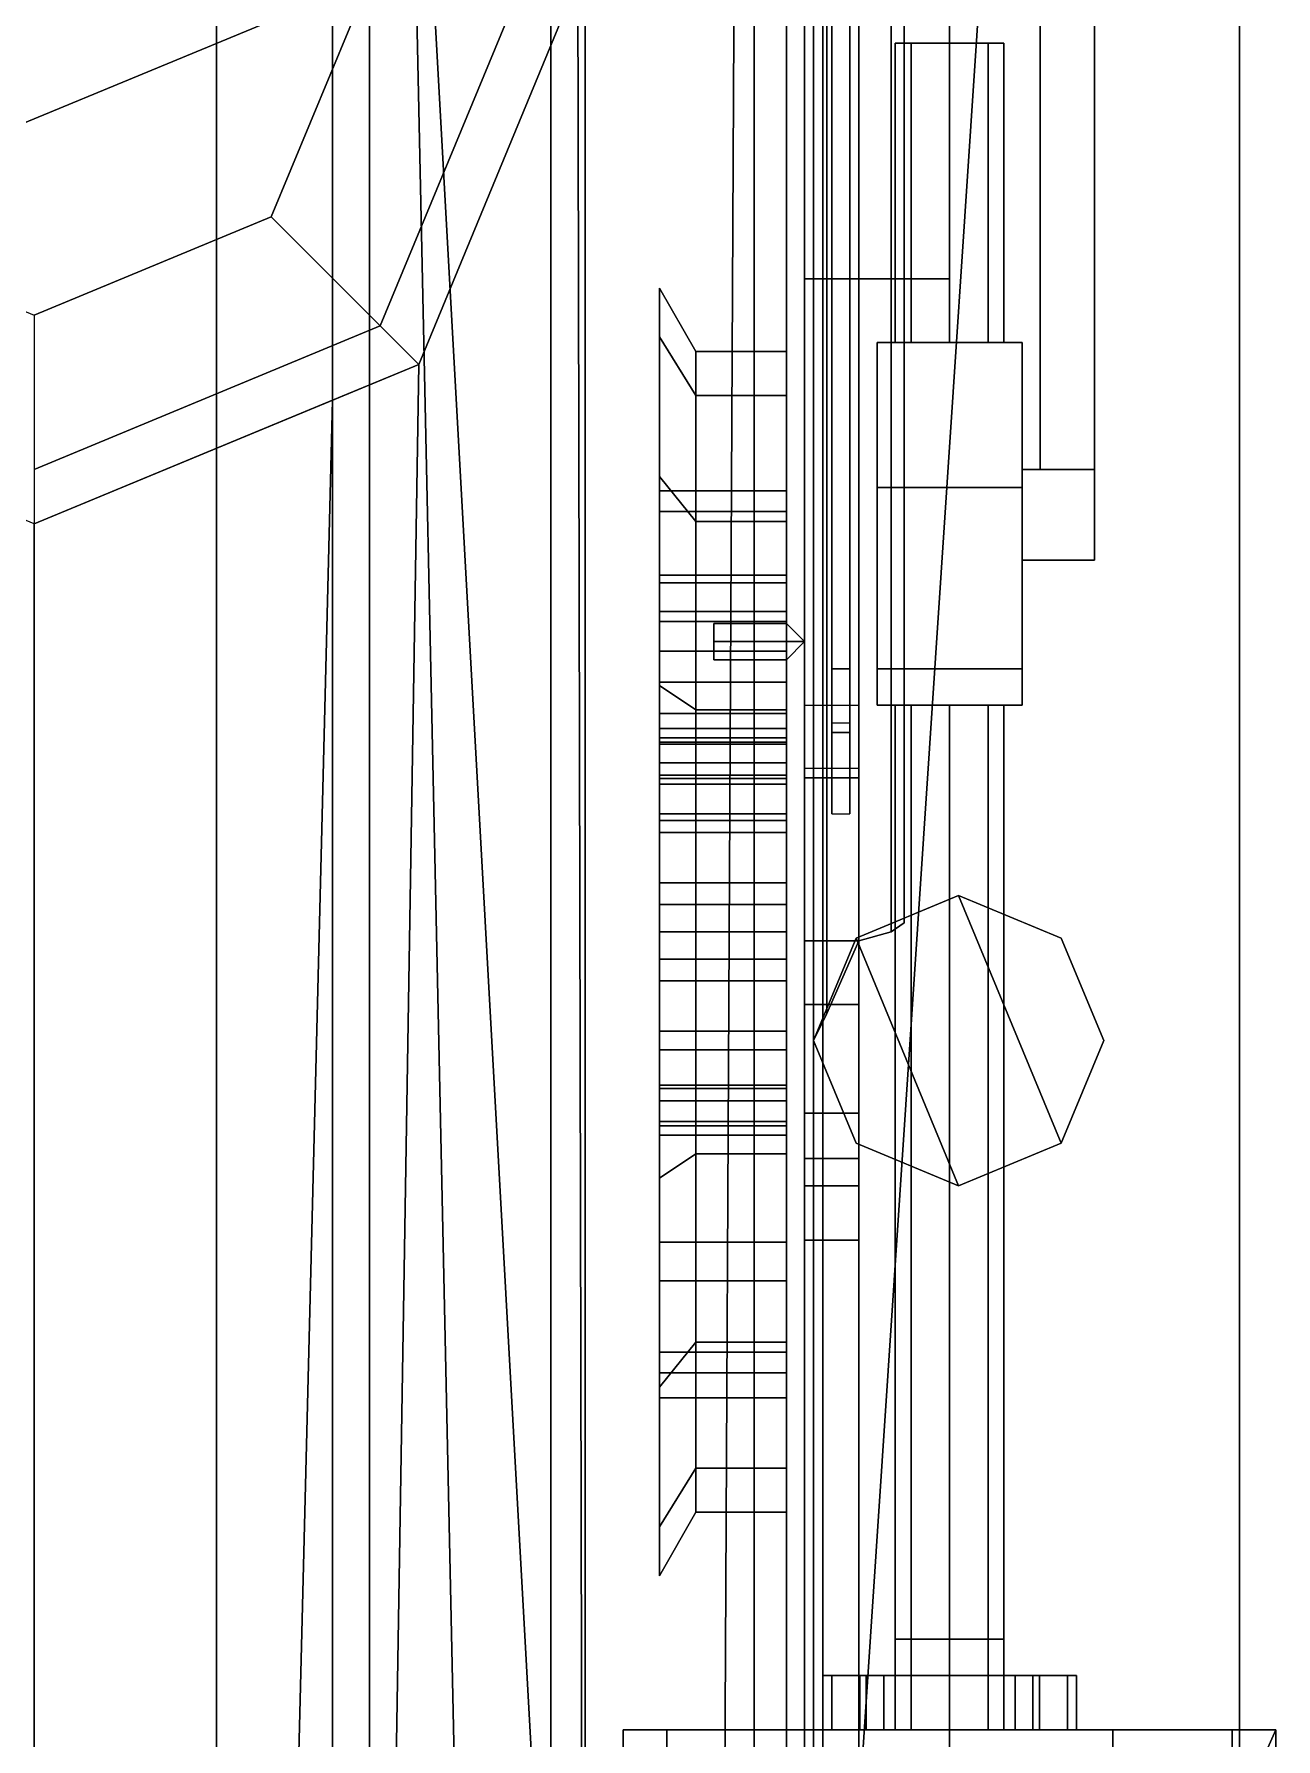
# Model space of a CAD drawing. Header units: millimetres. Extents: x -1.5 to 1.5, y -9 to 19.4.
# Drawn here: x 0 to 1.37, y -5.96 to -4.08 of the extents above; entities that cross this region are included whole.
import ezdxf

# ---------------------------------------------------------------- set-up
doc = ezdxf.new("R2010")
doc.units = ezdxf.units.MM
doc.header["$MEASUREMENT"] = 0
for name, color, linetype in [('boiler', 1, 'Continuous'), ('cyl2', 1, 'Continuous'), ('rods2', 3, 'Continuous'), ('wheels', 2, 'Continuous')]:
    doc.layers.add(name, color=color, linetype=linetype)

msp = doc.modelspace()

# ---------------------------------------------------------------- linework, layer by layer
for points in [[(1.33, 0.28, 1.88), (1.33, -7.75, 1.88), (-1.33, -7.75, 1.88), (-1.33, 0.28, 1.88)], [(0.5659, -6.29, 1.99), (0.8932, -6.29, 1.99), (1.33, 0.28, 1.99), (0.2011, 0.28, 1.99)], [(0.2011, -7.75, 1.99), (0.5659, -6.8515, 1.99), (0.5659, -6.29, 1.99), (0.2011, 0.28, 1.99)], [(0.83, 0.28, 3.18), (0.85, 0.28, 3.16), (0.85, -7.67, 3.16), (0.83, -7.67, 3.18)], [(0.85, 0.28, 3.2), (0.83, 0.28, 3.18), (0.83, -7.67, 3.18), (0.85, -7.67, 3.2)], [(0.85, 0.28, 3.16), (0.87, 0.28, 3.18), (0.87, -7.67, 3.18), (0.85, -7.67, 3.16)], [(0.87, 0.28, 3.18), (0.85, 0.28, 3.2), (0.85, -7.67, 3.2), (0.87, -7.67, 3.18)], [(0.88, 0.28, 2.45), (0.88, -4.78, 2.09), (0.88, -4.85, 2.15), (0.88, 0.28, 2.51)], [(0.9, 0.28, 2.45), (0.9, -4.78, 2.09), (0.88, -4.78, 2.09), (0.88, 0.28, 2.45)], [(0.88, 0.28, 2.51), (0.88, -4.85, 2.15), (0.9, -4.85, 2.15), (0.9, 0.28, 2.51)], [(0.8932, -6.8515, 1.99), (1.33, -7.75, 1.99), (1.33, 0.28, 1.99), (0.8932, -6.29, 1.99)], [(0.9, -4.85, 2.15), (0.9, -4.78, 2.09), (0.9, 0.28, 2.45), (0.9, 0.28, 2.51)], [(1.33, -7.75, 1.99), (1.33, -7.75, 1.88), (1.33, 0.28, 1.88), (1.33, 0.28, 1.99)], [(0.37, 0.16, 0.47), (0.37, -6.97, 0.47), (0.37, -1.46, 1.32), (0.37, -1.31, 1.32)], [(0.57, 0.16, 0.47), (0.57, -6.97, 0.47), (0.37, -6.97, 0.47), (0.37, 0.16, 0.47)], [(0.57, -1.46, 1.32), (0.57, -6.97, 0.47), (0.57, 0.16, 0.47), (0.57, -1.31, 1.32)], [(0.8746, -0.07, 2.6054), (0.86, -0.07, 2.57), (0.86, -5.19, 2.57), (0.8746, -5.16, 2.6054)], [(0.86, -0.07, 2.57), (0.8746, -0.07, 2.5346), (0.8746, -5.16, 2.5346), (0.86, -5.19, 2.57)], [(0.91, -0.07, 2.62), (0.8746, -0.07, 2.6054), (0.8746, -5.16, 2.6054), (0.91, -5.08, 2.62)], [(0.8746, -0.07, 2.5346), (0.91, -0.07, 2.52), (0.91, -5.08, 2.52), (0.8746, -5.16, 2.5346)], [(0.9454, -0.07, 2.6054), (0.91, -0.07, 2.62), (0.91, -5.08, 2.62), (0.9454, -5.07, 2.6054)], [(0.91, -0.07, 2.52), (0.9454, -0.07, 2.5346), (0.9454, -5.07, 2.5346), (0.91, -5.08, 2.52)], [(0.96, -0.07, 2.57), (0.9454, -0.07, 2.6054), (0.9454, -5.07, 2.6054), (0.96, -5.06, 2.57)], [(0.9454, -0.07, 2.5346), (0.96, -0.07, 2.57), (0.96, -5.06, 2.57), (0.9454, -5.07, 2.5346)], [(0.37, -1.46, 1.32), (0.37, -6.97, 0.47), (0.37, -6.97, 1.45), (0.37, -1.59, 1.45)], [(0.57, -6.97, 1.45), (0.57, -6.97, 0.47), (0.57, -1.46, 1.32), (0.57, -1.59, 1.45)], [(0.37, -1.59, 1.45), (0.37, -6.97, 1.45), (0.57, -6.97, 1.45), (0.57, -1.59, 1.45)], [(0.83, -4.73, 3.18), (0.85, -4.75, 3.16), (0.75, -4.75, 3.16), (0.75, -4.73, 3.18)], [(0.85, -4.75, 3.2), (0.83, -4.73, 3.18), (0.75, -4.73, 3.18), (0.75, -4.75, 3.2)], [(0.85, -4.75, 3.16), (0.83, -4.77, 3.18), (0.75, -4.77, 3.18), (0.75, -4.75, 3.16)], [(0.83, -4.77, 3.18), (0.85, -4.75, 3.2), (0.75, -4.75, 3.2), (0.75, -4.77, 3.18)], [(0.88, -4.78, 2.09), (0.88, -4.84, 1.99), (0.88, -4.94, 1.99), (0.88, -4.85, 2.15)], [(0.9, -4.78, 2.09), (0.9, -4.84, 1.99), (0.88, -4.84, 1.99), (0.88, -4.78, 2.09)], [(0.9, -4.94, 1.99), (0.9, -4.84, 1.99), (0.9, -4.78, 2.09), (0.9, -4.85, 2.15)], [(0.88, -4.85, 2.15), (0.88, -4.94, 1.99), (0.9, -4.94, 1.99), (0.9, -4.85, 2.15)], [(1.02, -5.03, 1.99), (0.9069, -5.0769, 1.99), (0.9069, -5.0769, 2.77), (1.02, -5.03, 2.77)], [(1.1331, -5.3031, 2.77), (1.02, -5.03, 2.77), (0.9069, -5.0769, 2.77), (1.02, -5.35, 2.77)], [(1.1331, -5.0769, 1.99), (1.02, -5.03, 1.99), (1.02, -5.03, 2.77), (1.1331, -5.0769, 2.77)], [(1.18, -5.19, 2.77), (1.1331, -5.0769, 2.77), (1.02, -5.03, 2.77), (1.1331, -5.3031, 2.77)], [(0.9069, -5.0769, 1.99), (0.86, -5.19, 1.99), (0.86, -5.19, 2.77), (0.9069, -5.0769, 2.77)], [(1.02, -5.35, 2.77), (0.9069, -5.0769, 2.77), (0.86, -5.19, 2.77), (0.9069, -5.3031, 2.77)], [(1.18, -5.19, 1.99), (1.1331, -5.0769, 1.99), (1.1331, -5.0769, 2.77), (1.18, -5.19, 2.77)], [(0.86, -5.19, 1.99), (0.9069, -5.3031, 1.99), (0.9069, -5.3031, 2.77), (0.86, -5.19, 2.77)], [(1.1331, -5.3031, 1.99), (1.18, -5.19, 1.99), (1.18, -5.19, 2.77), (1.1331, -5.3031, 2.77)], [(0.9069, -5.3031, 1.99), (1.02, -5.35, 1.99), (1.02, -5.35, 2.77), (0.9069, -5.3031, 2.77)], [(1.02, -5.35, 1.99), (1.1331, -5.3031, 1.99), (1.1331, -5.3031, 2.77), (1.02, -5.35, 2.77)]]:
    msp.add_3dface(points)
at = {"layer": 'boiler'}
for points in [[(0.2011, 0.28, 1.99), (0.3291, 0.28, 2.0155), (0.3291, -7.75, 2.0155), (0.2011, -7.75, 1.99)], [(0.3291, 0.28, 2.0155), (0.47, -6.29, 2.13), (0.47, -6.93, 2.13), (0.3291, -7.75, 2.0155)], [(0.3291, 0.28, 2.0155), (0.6081, 0.28, 2.2019), (0.6081, -6.29, 2.2019), (0.47, -6.29, 2.13)], [(0.6081, 0.28, 3.4181), (0.6081, 0.28, 3.4181), (0.6, -4.02, 3.4235), (0.6081, -7.75, 3.4181)], [(0.7945, 0.28, 3.1391), (0.6081, 0.28, 3.4181), (0.6081, -7.75, 3.4181), (0.7945, -7.75, 3.1391)], [(0.6081, 0.28, 2.2019), (0.7945, 0.28, 2.4809), (0.7605, -6.29, 2.43), (0.6081, -6.29, 2.2019)], [(0.7605, -6.29, 2.43), (0.7945, 0.28, 2.4809), (0.7945, -7.75, 2.4809), (0.7605, -6.93, 2.43)], [(0.86, 0.28, 2.81), (0.7945, 0.28, 3.1391), (0.7945, -7.75, 3.1391), (0.86, -7.75, 2.81)], [(0.7945, 0.28, 2.4809), (0.86, 0.28, 2.81), (0.86, -7.75, 2.81), (0.7945, -7.75, 2.4809)], [(0.2616, -3.7584, 4.26), (-0.37, -4.02, 4.26), (-0.2616, -4.2816, 4.26), (0.37, -4.02, 4.26)], [(0.37, -4.02, 4.26), (-0.2616, -4.2816, 4.26), (0, -4.39, 4.26), (0.2616, -4.2816, 4.26)], [(0.3818, -4.4018, 4.18), (0.54, -4.02, 4.18), (0.37, -4.02, 4.26), (0.2616, -4.2816, 4.26)], [(0.6, -4.02, 3.4235), (0.4243, -4.4443, 3.541), (0.38, -7.19, 3.5705), (0.6081, -7.75, 3.4181)], [(0.4243, -4.4443, 4.08), (0.6, -4.02, 4.08), (0.54, -4.02, 4.18), (0.3818, -4.4018, 4.18)], [(0.4243, -4.4443, 3.541), (0.6, -4.02, 3.4235), (0.6, -4.02, 4.08), (0.4243, -4.4443, 4.08)], [(0, -4.56, 4.18), (0.3818, -4.4018, 4.18), (0.2616, -4.2816, 4.26), (0, -4.39, 4.26)], [(0, -4.62, 4.08), (0.4243, -4.4443, 4.08), (0.3818, -4.4018, 4.18), (0, -4.56, 4.18)], [(0, -4.62, 3.67), (0.3291, -4.4837, 3.6045), (0.4243, -4.4443, 4.08), (0, -4.62, 4.08)], [(0.3291, -4.4837, 3.6045), (0.4243, -4.4443, 3.541), (0.4243, -4.4443, 4.08)], [(0.4243, -4.4443, 3.541), (0.3291, -4.4837, 3.6045), (0.3291, -7.0671, 3.6045), (0.38, -7.19, 3.5705)], [(0, -4.62, 3.67), (-0.3291, -4.4837, 3.6045), (-0.2687, -6.9213, 3.6166), (0, -6.81, 3.67)], [(0.3291, -4.4837, 3.6045), (0, -4.62, 3.67), (0, -6.81, 3.67), (0.2687, -6.9213, 3.6166)], [(0.3291, -4.4837, 3.6045), (0.3291, -4.4837, 3.6045), (0.2687, -6.9213, 3.6166), (0.3291, -7.0671, 3.6045)]]:
    msp.add_3dface(points, dxfattribs=at)
at = {"layer": 'cyl2'}
for points in [[(0.9676, -5.85, 0.4076), (1.01, -5.85, 0.39), (1.0524, -5.85, 0.4076), (0.95, -5.85, 0.45)], [(0.95, -5.85, 0.45), (1.0524, -5.85, 0.4076), (1.07, -5.85, 0.45), (0.9676, -5.85, 0.4924)], [(0.9676, -5.85, 0.4076), (0.95, -5.85, 0.45), (0.95, -5.95, 0.45), (0.9676, -5.95, 0.4076)], [(0.95, -5.85, 0.45), (0.9676, -5.85, 0.4924), (0.9676, -5.95, 0.4924), (0.95, -5.95, 0.45)], [(0.9676, -5.85, 0.4924), (1.07, -5.85, 0.45), (1.0524, -5.85, 0.4924), (1.01, -5.85, 0.51)], [(1.01, -5.85, 0.39), (0.9676, -5.85, 0.4076), (0.9676, -5.95, 0.4076), (1.01, -5.95, 0.39)], [(0.9676, -5.85, 0.4924), (1.01, -5.85, 0.51), (1.01, -5.95, 0.51), (0.9676, -5.95, 0.4924)], [(1.0524, -5.85, 0.4076), (1.01, -5.85, 0.39), (1.01, -5.95, 0.39), (1.0524, -5.95, 0.4076)], [(1.01, -5.85, 0.51), (1.0524, -5.85, 0.4924), (1.0524, -5.95, 0.4924), (1.01, -5.95, 0.51)], [(1.07, -5.85, 0.45), (1.0524, -5.85, 0.4076), (1.0524, -5.95, 0.4076), (1.07, -5.95, 0.45)], [(1.0524, -5.85, 0.4924), (1.07, -5.85, 0.45), (1.07, -5.95, 0.45), (1.0524, -5.95, 0.4924)], [(0.911, -5.89, 0.591), (0.87, -5.89, 0.69), (0.87, -5.95, 0.69), (0.911, -5.95, 0.591)], [(0.87, -5.89, 0.69), (0.911, -5.89, 0.789), (0.911, -5.95, 0.789), (0.87, -5.95, 0.69)], [(0.87, -5.89, 0.69), (0.911, -5.89, 0.591), (1.109, -5.89, 0.591), (1.15, -5.89, 0.69)], [(0.911, -5.89, 0.789), (0.87, -5.89, 0.69), (1.15, -5.89, 0.69), (1.109, -5.89, 0.789)], [(0.9181, -5.89, 0.8081), (0.88, -5.89, 0.9), (0.88, -5.95, 0.9), (0.9181, -5.95, 0.8081)], [(0.88, -5.89, 0.9), (0.9181, -5.89, 0.9919), (0.9181, -5.95, 0.9919), (0.88, -5.95, 0.9)], [(0.88, -5.89, 0.9), (0.9181, -5.89, 0.8081), (1.1019, -5.89, 0.8081), (1.14, -5.89, 0.9)], [(0.9181, -5.89, 0.9919), (0.88, -5.89, 0.9), (1.14, -5.89, 0.9), (1.1019, -5.89, 0.9919)], [(0.911, -5.89, 0.789), (0.9376, -5.89, 0.8), (0.9376, -5.95, 0.8), (0.911, -5.95, 0.789)], [(1.01, -5.89, 0.55), (0.911, -5.89, 0.591), (0.911, -5.95, 0.591), (1.01, -5.95, 0.55)], [(0.9376, -5.89, 0.8), (0.911, -5.89, 0.789), (1.109, -5.89, 0.789), (1.0824, -5.89, 0.8)], [(0.911, -5.89, 0.591), (1.01, -5.89, 0.55), (1.01, -5.89, 0.55), (1.109, -5.89, 0.591)], [(0.9181, -5.89, 0.9919), (1.01, -5.89, 1.03), (1.01, -5.95, 1.03), (0.9181, -5.95, 0.9919)], [(1.01, -5.89, 1.03), (0.9181, -5.89, 0.9919), (1.1019, -5.89, 0.9919), (1.01, -5.89, 1.03)], [(0.9376, -5.89, 0.8), (0.9181, -5.89, 0.8081), (0.9181, -5.95, 0.8081), (0.9376, -5.95, 0.8)], [(0.9181, -5.89, 0.8081), (0.9376, -5.89, 0.8), (1.0824, -5.89, 0.8), (1.1019, -5.89, 0.8081)], [(1.01, -5.89, 1.03), (1.1019, -5.89, 0.9919), (1.1019, -5.95, 0.9919), (1.01, -5.95, 1.03)], [(1.109, -5.89, 0.591), (1.01, -5.89, 0.55), (1.01, -5.95, 0.55), (1.109, -5.95, 0.591)], [(1.1019, -5.89, 0.8081), (1.0824, -5.89, 0.8), (1.0824, -5.95, 0.8), (1.1019, -5.95, 0.8081)], [(1.0824, -5.89, 0.8), (1.109, -5.89, 0.789), (1.109, -5.95, 0.789), (1.0824, -5.95, 0.8)], [(1.14, -5.89, 0.9), (1.1019, -5.89, 0.8081), (1.1019, -5.95, 0.8081), (1.14, -5.95, 0.9)], [(1.1019, -5.89, 0.9919), (1.14, -5.89, 0.9), (1.14, -5.95, 0.9), (1.1019, -5.95, 0.9919)], [(1.15, -5.89, 0.69), (1.109, -5.89, 0.591), (1.109, -5.95, 0.591), (1.15, -5.95, 0.69)], [(1.109, -5.89, 0.789), (1.15, -5.89, 0.69), (1.15, -5.95, 0.69), (1.109, -5.95, 0.789)], [(0.6982, -5.95, 0.52), (0.65, -5.95, 0.7), (0.65, -6.97, 0.7), (0.6982, -6.97, 0.52)], [(0.87, -5.95, 0.69), (0.87, -5.95, 0.69), (0.65, -5.95, 0.7), (0.6982, -5.95, 0.52)], [(0.87, -5.95, 0.69), (0.911, -5.95, 0.789), (0.6982, -5.95, 0.88), (0.65, -5.95, 0.7)], [(0.65, -5.95, 0.7), (0.6982, -5.95, 0.88), (0.6982, -6.04, 0.88), (0.65, -6.04, 0.7)], [(0.83, -5.95, 0.3882), (0.6982, -5.95, 0.52), (0.6982, -6.97, 0.52), (0.83, -6.97, 0.3882)], [(0.911, -5.95, 0.591), (0.87, -5.95, 0.69), (0.6982, -5.95, 0.52), (0.83, -5.95, 0.3882)], [(0.9181, -5.95, 0.8081), (0.88, -5.95, 0.9), (0.6982, -5.95, 0.88), (0.911, -5.95, 0.789)], [(0.88, -5.95, 0.9), (0.9181, -5.95, 0.9919), (0.83, -5.95, 1.0118), (0.6982, -5.95, 0.88)], [(0.6982, -5.95, 0.88), (0.83, -5.95, 1.0118), (0.83, -6.04, 1.0118), (0.6982, -6.04, 0.88)], [(1.01, -5.95, 0.34), (0.83, -5.95, 0.3882), (0.83, -6.97, 0.3882), (1.01, -6.97, 0.34)], [(0.9181, -5.95, 0.9919), (1.01, -5.95, 1.03), (1.01, -5.95, 1.06), (0.83, -5.95, 1.0118)], [(0.83, -5.95, 1.0118), (1.01, -5.95, 1.06), (1.01, -6.04, 1.06), (0.83, -6.04, 1.0118)], [(1.01, -5.95, 0.55), (0.911, -5.95, 0.591), (0.83, -5.95, 0.3882), (1.01, -5.95, 0.34)], [(0.911, -5.95, 0.789), (0.9376, -5.95, 0.8), (0.9376, -5.95, 0.8), (0.9181, -5.95, 0.8081)], [(1.19, -5.95, 0.3882), (1.01, -5.95, 0.34), (1.01, -6.97, 0.34), (1.19, -6.97, 0.3882)], [(1.01, -5.95, 1.03), (1.1019, -5.95, 0.9919), (1.19, -5.95, 1.0118), (1.01, -5.95, 1.06)], [(1.01, -5.95, 1.06), (1.19, -5.95, 1.0118), (1.19, -6.04, 1.0118), (1.01, -6.04, 1.06)], [(1.109, -5.95, 0.591), (1.01, -5.95, 0.55), (1.01, -5.95, 0.34), (1.19, -5.95, 0.3882)], [(1.0824, -5.95, 0.8), (1.109, -5.95, 0.789), (1.1019, -5.95, 0.8081), (1.0824, -5.95, 0.8)], [(1.14, -5.95, 0.9), (1.1019, -5.95, 0.8081), (1.109, -5.95, 0.789), (1.3218, -5.95, 0.88)], [(1.1019, -5.95, 0.9919), (1.14, -5.95, 0.9), (1.3218, -5.95, 0.88), (1.19, -5.95, 1.0118)], [(1.15, -5.95, 0.69), (1.109, -5.95, 0.591), (1.19, -5.95, 0.3882), (1.3218, -5.95, 0.52)], [(1.109, -5.95, 0.789), (1.15, -5.95, 0.69), (1.37, -5.95, 0.7), (1.3218, -5.95, 0.88)], [(1.15, -5.95, 0.69), (1.15, -5.95, 0.69), (1.3218, -5.95, 0.52), (1.37, -5.95, 0.7)], [(1.3218, -5.95, 0.52), (1.19, -5.95, 0.3882), (1.19, -6.97, 0.3882), (1.3218, -6.97, 0.52)], [(1.19, -5.95, 1.0118), (1.3218, -5.95, 0.88), (1.3218, -6.04, 0.88), (1.19, -6.04, 1.0118)], [(1.37, -5.95, 0.7), (1.3218, -5.95, 0.52), (1.3218, -6.97, 0.52), (1.37, -6.97, 0.7)], [(1.3218, -5.95, 0.88), (1.37, -5.95, 0.7), (1.33, -6.04, 0.8493), (1.3218, -6.04, 0.88)], [(1.33, -6.04, 0.8493), (1.37, -5.95, 0.7), (1.37, -6.97, 0.7), (1.33, -6.79, 0.8493)]]:
    msp.add_3dface(points, dxfattribs=at)
at = {"layer": 'rods2'}
for points in [[(1.11, -1.88, 0.3), (1.11, -4.56, 0.62), (1.17, -4.56, 0.62), (1.17, -1.88, 0.3)], [(1.11, -4.56, 0.71), (1.11, -4.56, 0.62), (1.11, -1.88, 0.3), (1.11, -1.88, 0.39)], [(1.17, -1.88, 0.39), (1.17, -4.56, 0.71), (1.11, -4.56, 0.71), (1.11, -1.88, 0.39)], [(1.17, -1.88, 0.3), (1.17, -4.56, 0.62), (1.17, -4.56, 0.71), (1.17, -1.88, 0.39)], [(0.91, -3.54, 0.39), (0.91, -4.9, 0.39), (0.85, -4.9, 0.39), (0.85, -3.54, 0.39)], [(0.85, -3.54, 0.3), (0.85, -4.9, 0.3), (0.91, -4.9, 0.3), (0.91, -3.54, 0.3)], [(0.85, -4.9, 0.39), (0.85, -4.9, 0.3), (0.85, -3.54, 0.3), (0.85, -3.54, 0.39)], [(0.91, -3.54, 0.3), (0.91, -4.9, 0.3), (0.91, -4.9, 0.39), (0.91, -3.54, 0.39)], [(0.85, -4.35, 1.44), (0.85, -4.35, 1.04), (0.85, -3.77, 1.04), (0.85, -3.77, 1.44)], [(0.85, -3.77, 1.04), (0.85, -4.35, 1.04), (1.01, -4.35, 1.04), (1.01, -3.77, 1.04)], [(1.01, -3.77, 1.44), (1.01, -4.35, 1.44), (0.85, -4.35, 1.44), (0.85, -3.77, 1.44)], [(1.01, -3.77, 1.04), (1.01, -4.35, 1.04), (1.01, -4.35, 1.44), (1.01, -3.77, 1.44)], [(0.9676, -4.09, 0.8576), (1.01, -4.09, 0.84), (1.0524, -4.09, 0.8576), (0.95, -4.09, 0.9)], [(0.95, -4.09, 0.9), (1.0524, -4.09, 0.8576), (1.07, -4.09, 0.9), (0.9676, -4.09, 0.9424)], [(0.9676, -4.09, 0.8576), (0.95, -4.09, 0.9), (0.95, -4.42, 0.9), (0.9676, -4.42, 0.8576)], [(0.95, -4.09, 0.9), (0.9676, -4.09, 0.9424), (0.9676, -4.42, 0.9424), (0.95, -4.42, 0.9)], [(0.9676, -4.09, 0.9424), (1.07, -4.09, 0.9), (1.0524, -4.09, 0.9424), (1.01, -4.09, 0.96)], [(1.01, -4.09, 0.84), (0.9676, -4.09, 0.8576), (0.9676, -4.42, 0.8576), (1.01, -4.42, 0.84)], [(0.9676, -4.09, 0.9424), (1.01, -4.09, 0.96), (1.01, -4.42, 0.96), (0.9676, -4.42, 0.9424)], [(1.0524, -4.09, 0.8576), (1.01, -4.09, 0.84), (1.01, -4.42, 0.84), (1.0524, -4.42, 0.8576)], [(1.01, -4.09, 0.96), (1.0524, -4.09, 0.9424), (1.0524, -4.42, 0.9424), (1.01, -4.42, 0.96)], [(1.07, -4.09, 0.9), (1.0524, -4.09, 0.8576), (1.0524, -4.42, 0.8576), (1.07, -4.42, 0.9)], [(1.0524, -4.09, 0.9424), (1.07, -4.09, 0.9), (1.07, -4.42, 0.9), (1.0524, -4.42, 0.9424)], [(0.85, -5.32, 1.49), (0.85, -4.35, 1.25), (0.91, -4.35, 1.25), (0.91, -5.32, 1.49)], [(0.85, -4.35, 1.17), (0.85, -4.35, 1.25), (0.85, -5.32, 1.49), (0.85, -5.27, 1.38)], [(0.91, -5.27, 1.38), (0.91, -4.35, 1.17), (0.85, -4.35, 1.17), (0.85, -5.27, 1.38)], [(1.01, -4.35, 1.44), (1.01, -4.35, 1.04), (0.85, -4.35, 1.04), (0.85, -4.35, 1.44)], [(0.91, -5.32, 1.49), (0.91, -4.35, 1.25), (0.91, -4.35, 1.17), (0.91, -5.27, 1.38)], [(0.93, -4.82, 0.62), (0.93, -4.78, 0.58), (0.93, -4.58, 0.58), (0.93, -4.42, 0.76)], [(0.93, -4.82, 1), (0.93, -4.82, 0.62), (0.93, -4.42, 0.76), (0.93, -4.42, 1)], [(0.93, -4.42, 0.76), (0.93, -4.58, 0.58), (1.09, -4.58, 0.58), (1.09, -4.42, 0.76)], [(0.93, -4.42, 1), (0.93, -4.42, 0.76), (1.09, -4.42, 0.76), (1.09, -4.42, 1)], [(1.09, -4.42, 1), (1.09, -4.82, 1), (0.93, -4.82, 1), (0.93, -4.42, 1)], [(1.09, -4.58, 0.58), (1.09, -4.78, 0.58), (1.09, -4.82, 0.62), (1.09, -4.42, 0.76)], [(1.09, -4.42, 0.76), (1.09, -4.82, 0.62), (1.09, -4.82, 1), (1.09, -4.42, 1)], [(1.17, -4.56, 0.71), (1.17, -4.66, 0.71), (1.09, -4.66, 0.71), (1.09, -4.56, 0.71)], [(1.09, -4.56, 0.62), (1.09, -4.66, 0.62), (1.17, -4.66, 0.62), (1.17, -4.56, 0.62)], [(1.09, -4.56, 0.71), (1.09, -4.56, 0.62), (1.17, -4.56, 0.62), (1.17, -4.56, 0.71)], [(1.09, -4.66, 0.71), (1.09, -4.66, 0.62), (1.09, -4.56, 0.62), (1.09, -4.56, 0.71)], [(1.17, -4.56, 0.71), (1.17, -4.56, 0.62), (1.11, -4.56, 0.62), (1.11, -4.56, 0.71)], [(1.17, -4.56, 0.62), (1.17, -4.66, 0.62), (1.17, -4.66, 0.71), (1.17, -4.56, 0.71)], [(0.93, -4.58, 0.58), (0.93, -4.78, 0.58), (1.09, -4.78, 0.58), (1.09, -4.58, 0.58)], [(1.17, -4.66, 0.71), (1.17, -4.66, 0.62), (1.09, -4.66, 0.62), (1.09, -4.66, 0.71)], [(1.09, -4.82, 0.62), (1.09, -4.78, 0.58), (0.93, -4.78, 0.58), (0.93, -4.82, 0.62)], [(0.85, -5.27, 1.38), (0.85, -4.82, 0.39), (0.91, -4.82, 0.39), (0.91, -5.27, 1.38)], [(0.85, -4.89, 0.39), (0.85, -4.82, 0.39), (0.85, -5.27, 1.38), (0.85, -5.35, 1.31)], [(0.91, -5.27, 1.38), (0.91, -4.82, 0.39), (0.91, -4.89, 0.39), (0.91, -5.35, 1.31)], [(1.09, -4.82, 1), (1.09, -4.82, 0.62), (0.93, -4.82, 0.62), (0.93, -4.82, 1)], [(0.9676, -4.82, 0.6476), (0.95, -4.82, 0.69), (0.95, -5.89, 0.69), (0.9676, -5.89, 0.6476)], [(0.95, -4.82, 0.69), (0.9676, -4.82, 0.7324), (0.9676, -5.89, 0.7324), (0.95, -5.89, 0.69)], [(0.9676, -4.82, 0.8576), (0.95, -4.82, 0.9), (0.95, -5.89, 0.9), (0.9676, -5.89, 0.8576)], [(0.95, -4.82, 0.9), (0.9676, -4.82, 0.9424), (0.9676, -5.89, 0.9424), (0.95, -5.89, 0.9)], [(1.01, -4.82, 0.63), (0.9676, -4.82, 0.6476), (0.9676, -5.89, 0.6476), (1.01, -5.89, 0.63)], [(0.9676, -4.82, 0.7324), (1.01, -4.82, 0.75), (1.01, -5.89, 0.75), (0.9676, -5.89, 0.7324)], [(1.01, -4.82, 0.84), (0.9676, -4.82, 0.8576), (0.9676, -5.89, 0.8576), (1.01, -5.89, 0.84)], [(0.9676, -4.82, 0.9424), (1.01, -4.82, 0.96), (1.01, -5.89, 0.96), (0.9676, -5.89, 0.9424)], [(1.0524, -4.82, 0.6476), (1.01, -4.82, 0.63), (1.01, -5.89, 0.63), (1.0524, -5.89, 0.6476)], [(1.01, -4.82, 0.75), (1.0524, -4.82, 0.7324), (1.0524, -5.89, 0.7324), (1.01, -5.89, 0.75)], [(1.0524, -4.82, 0.8576), (1.01, -4.82, 0.84), (1.01, -5.89, 0.84), (1.0524, -5.89, 0.8576)], [(1.01, -4.82, 0.96), (1.0524, -4.82, 0.9424), (1.0524, -5.89, 0.9424), (1.01, -5.89, 0.96)], [(1.07, -4.82, 0.69), (1.0524, -4.82, 0.6476), (1.0524, -5.89, 0.6476), (1.07, -5.89, 0.69)], [(1.0524, -4.82, 0.7324), (1.07, -4.82, 0.69), (1.07, -5.89, 0.69), (1.0524, -5.89, 0.7324)], [(1.07, -4.82, 0.9), (1.0524, -4.82, 0.8576), (1.0524, -5.89, 0.8576), (1.07, -5.89, 0.9)], [(1.0524, -4.82, 0.9424), (1.07, -4.82, 0.9), (1.07, -5.89, 0.9), (1.0524, -5.89, 0.9424)], [(0.91, -5.35, 1.31), (0.91, -4.89, 0.39), (0.85, -4.89, 0.39), (0.85, -5.35, 1.31)], [(0.85, -4.9, 0.3), (0.85, -5.08, 0.24), (0.91, -5.08, 0.24), (0.91, -4.9, 0.3)], [(0.91, -4.9, 0.39), (0.91, -5.08, 0.44), (0.85, -5.08, 0.44), (0.85, -4.9, 0.39)], [(0.85, -5.08, 0.44), (0.85, -5.08, 0.24), (0.85, -4.9, 0.3), (0.85, -4.9, 0.39)], [(0.91, -4.9, 0.3), (0.91, -5.08, 0.24), (0.91, -5.08, 0.44), (0.91, -4.9, 0.39)], [(0.91, -5.15, 0.27), (0.91, -5.08, 0.24), (0.85, -5.08, 0.24), (0.85, -5.15, 0.27)], [(0.85, -5.15, 0.4), (0.85, -5.08, 0.44), (0.91, -5.08, 0.44), (0.91, -5.15, 0.4)], [(0.85, -5.08, 0.24), (0.85, -5.08, 0.44), (0.85, -5.15, 0.4), (0.85, -5.15, 0.27)], [(0.91, -5.15, 0.4), (0.91, -5.08, 0.44), (0.91, -5.08, 0.24), (0.91, -5.15, 0.27)], [(0.85, -5.15, 0.27), (0.85, -5.15, 0.4), (0.91, -5.15, 0.4), (0.91, -5.15, 0.27)], [(0.85, -5.27, 1.38), (0.85, -5.32, 1.49), (0.85, -5.41, 1.41), (0.85, -5.35, 1.31)], [(0.91, -5.41, 1.41), (0.91, -5.32, 1.49), (0.91, -5.27, 1.38), (0.91, -5.35, 1.31)], [(0.85, -5.41, 1.41), (0.85, -5.32, 1.49), (0.91, -5.32, 1.49), (0.91, -5.41, 1.41)], [(0.85, -5.35, 1.31), (0.85, -5.41, 1.41), (0.85, -5.97, 1.41), (0.85, -5.97, 1.31)], [(0.91, -5.97, 1.31), (0.91, -5.35, 1.31), (0.85, -5.35, 1.31), (0.85, -5.97, 1.31)], [(0.91, -5.97, 1.41), (0.91, -5.41, 1.41), (0.91, -5.35, 1.31), (0.91, -5.97, 1.31)], [(0.85, -5.97, 1.41), (0.85, -5.41, 1.41), (0.91, -5.41, 1.41), (0.91, -5.97, 1.41)]]:
    msp.add_3dface(points, dxfattribs=at)
at = {"layer": 'wheels'}
for points in [[(0.73, -4.4787, 0.9349), (0.73, -4.43, 0.69), (0.69, -4.36, 0.69), (0.69, -4.414, 0.9617)], [(0.69, -4.36, 0.69), (0.69, -4.414, 0.4183), (0.69, -4.5836, 0.521), (0.69, -4.414, 0.9617)], [(0.73, -4.43, 0.69), (0.73, -4.4787, 0.4451), (0.69, -4.414, 0.4183), (0.69, -4.36, 0.69)], [(0.73, -4.4787, 0.4451), (0.73, -4.6175, 0.2375), (0.69, -4.568, 0.188), (0.69, -4.414, 0.4183)], [(0.69, -4.414, 0.4183), (0.69, -4.568, 0.188), (0.69, -4.6853, 0.3477), (0.69, -4.6066, 0.4656)], [(0.69, -5.07, 1.4), (0.69, -4.414, 0.9617), (0.69, -4.5836, 0.521), (0.69, -5.04, 1.204)], [(0.69, -4.414, 0.4183), (0.69, -4.414, 0.4183), (0.69, -4.6066, 0.4656), (0.69, -4.5836, 0.521)], [(0.73, -4.6175, 1.1425), (0.73, -4.4787, 0.9349), (0.69, -4.414, 0.9617), (0.69, -4.568, 1.192)], [(0.69, -4.7983, 1.346), (0.69, -4.568, 1.192), (0.69, -4.414, 0.9617), (0.69, -5.07, 1.4)], [(0.83, -4.4787, 0.9349), (0.83, -4.43, 0.69), (0.73, -4.43, 0.69), (0.73, -4.4787, 0.9349)], [(0.83, -4.43, 0.69), (0.83, -4.4787, 0.4451), (0.73, -4.4787, 0.4451), (0.73, -4.43, 0.69)], [(0.83, -4.4787, 0.9349), (0.83, -4.5836, 0.521), (0.83, -4.4787, 0.4451), (0.83, -4.43, 0.69)], [(0.83, -4.4787, 0.4451), (0.83, -4.6175, 0.2375), (0.73, -4.6175, 0.2375), (0.73, -4.4787, 0.4451)], [(0.83, -4.6175, 1.1425), (0.83, -4.4787, 0.9349), (0.73, -4.4787, 0.9349), (0.73, -4.6175, 1.1425)], [(0.83, -4.6066, 0.4656), (0.83, -4.6853, 0.3477), (0.83, -4.6175, 0.2375), (0.83, -4.4787, 0.4451)], [(0.83, -4.6175, 1.1425), (0.83, -5.04, 1.204), (0.83, -4.5836, 0.521), (0.83, -4.4787, 0.9349)], [(0.69, -4.568, 0.188), (0.69, -4.568, 0.188), (0.69, -4.7277, 0.3053), (0.69, -4.6853, 0.3477)], [(0.69, -4.568, 0.188), (0.69, -4.7983, 0.034), (0.69, -4.8456, 0.2266), (0.69, -4.7277, 0.3053)], [(0.73, -4.6175, 0.2375), (0.73, -4.8251, 0.0987), (0.69, -4.7983, 0.034), (0.69, -4.568, 0.188)], [(0.73, -4.8251, 1.2813), (0.73, -4.6175, 1.1425), (0.69, -4.568, 1.192), (0.69, -4.7983, 1.346)], [(0.69, -4.8608, 0.6358), (0.69, -4.5836, 0.521), (0.69, -4.6066, 0.4656), (0.69, -4.8837, 0.5804)], [(0.83, -4.8608, 0.6358), (0.83, -4.5836, 0.521), (0.69, -4.5836, 0.521), (0.69, -4.8608, 0.6358)], [(0.83, -4.5836, 0.521), (0.83, -4.6765, 0.66), (0.69, -4.6765, 0.66), (0.69, -4.5836, 0.521)], [(0.83, -4.5836, 0.521), (0.83, -4.8608, 0.6358), (0.83, -4.8837, 0.5804), (0.83, -4.6066, 0.4656)], [(0.83, -4.6066, 0.4656), (0.83, -4.8837, 0.5804), (0.69, -4.8837, 0.5804), (0.69, -4.6066, 0.4656)], [(0.83, -4.6853, 0.3477), (0.83, -4.6066, 0.4656), (0.69, -4.6066, 0.4656), (0.69, -4.6853, 0.3477)], [(0.83, -4.6175, 0.2375), (0.83, -4.8251, 0.0987), (0.73, -4.8251, 0.0987), (0.73, -4.6175, 0.2375)], [(0.83, -4.8251, 1.2813), (0.83, -4.6175, 1.1425), (0.73, -4.6175, 1.1425), (0.73, -4.8251, 1.2813)], [(0.83, -4.7277, 0.3053), (0.83, -4.8456, 0.2266), (0.83, -4.8251, 0.0987), (0.83, -4.6175, 0.2375)], [(0.83, -5.04, 1.204), (0.83, -4.6175, 1.1425), (0.83, -4.8251, 1.2813), (0.83, -5.07, 1.33)], [(0.69, -4.856, 0.72), (0.69, -4.7166, 0.72), (0.69, -4.6765, 0.66), (0.69, -4.856, 0.66)], [(0.83, -4.6765, 0.66), (0.83, -4.856, 0.66), (0.69, -4.856, 0.66), (0.69, -4.6765, 0.66)], [(0.83, -4.7166, 0.72), (0.83, -4.856, 0.72), (0.83, -4.856, 0.66), (0.83, -4.6765, 0.66)], [(0.69, -4.8974, 0.5599), (0.69, -4.6853, 0.3477), (0.69, -4.7277, 0.3053), (0.69, -4.9399, 0.5174)], [(0.83, -4.8974, 0.5599), (0.83, -4.6853, 0.3477), (0.69, -4.6853, 0.3477), (0.69, -4.8974, 0.5599)], [(0.83, -4.6853, 0.3477), (0.83, -4.8974, 0.5599), (0.83, -4.9399, 0.5174), (0.83, -4.7277, 0.3053)], [(0.83, -4.856, 0.72), (0.83, -4.7166, 0.72), (0.69, -4.7166, 0.72), (0.69, -4.856, 0.72)], [(0.83, -4.7166, 0.72), (0.83, -4.7605, 0.7857), (0.69, -4.7605, 0.7857), (0.69, -4.7166, 0.72)], [(0.83, -4.8456, 0.2266), (0.83, -4.7277, 0.3053), (0.69, -4.7277, 0.3053), (0.69, -4.8456, 0.2266)], [(0.83, -4.7277, 0.3053), (0.83, -4.9399, 0.5174), (0.69, -4.9399, 0.5174), (0.69, -4.7277, 0.3053)], [(0.69, -4.8837, 0.7996), (0.69, -4.7945, 0.8366), (0.69, -4.7605, 0.7857), (0.69, -4.8608, 0.7442)], [(0.83, -4.7605, 0.7857), (0.83, -4.8608, 0.7442), (0.69, -4.8608, 0.7442), (0.69, -4.7605, 0.7857)], [(0.83, -4.7945, 0.8366), (0.83, -4.8837, 0.7996), (0.83, -4.8608, 0.7442), (0.83, -4.7605, 0.7857)], [(0.83, -4.8837, 0.7996), (0.83, -4.7945, 0.8366), (0.69, -4.7945, 0.8366), (0.69, -4.8837, 0.7996)], [(0.83, -4.7945, 0.8366), (0.83, -4.8291, 0.8884), (0.69, -4.8291, 0.8884), (0.69, -4.7945, 0.8366)], [(0.73, -4.8251, 0.0987), (0.73, -5.07, 0.05), (0.69, -5.07, -0.02), (0.69, -4.7983, 0.034)], [(0.69, -4.7983, 0.034), (0.69, -4.7983, 0.034), (0.69, -4.901, 0.2036), (0.69, -4.8456, 0.2266)], [(0.69, -4.7983, 0.034), (0.69, -5.07, -0.02), (0.69, -5.04, 0.176), (0.69, -4.901, 0.2036)], [(0.73, -5.07, 1.33), (0.73, -4.8251, 1.2813), (0.69, -4.7983, 1.346), (0.69, -5.07, 1.4)], [(0.69, -4.9399, 0.8626), (0.69, -4.8631, 0.9393), (0.69, -4.8291, 0.8884), (0.69, -4.8974, 0.8201)], [(0.83, -4.8291, 0.8884), (0.83, -4.8974, 0.8201), (0.69, -4.8974, 0.8201), (0.69, -4.8291, 0.8884)], [(0.83, -4.8251, 0.0987), (0.83, -5.07, 0.05), (0.73, -5.07, 0.05), (0.73, -4.8251, 0.0987)], [(0.83, -5.07, 1.33), (0.83, -4.8251, 1.2813), (0.73, -4.8251, 1.2813), (0.73, -5.07, 1.33)], [(0.83, -4.901, 0.2036), (0.83, -5.04, 0.176), (0.83, -5.07, 0.05), (0.83, -4.8251, 0.0987)], [(0.83, -4.8631, 0.9393), (0.83, -4.9399, 0.8626), (0.83, -4.8974, 0.8201), (0.83, -4.8291, 0.8884)], [(0.69, -4.9604, 0.5037), (0.69, -4.8456, 0.2266), (0.69, -4.901, 0.2036), (0.69, -5.0158, 0.4808)], [(0.83, -4.9604, 0.5037), (0.83, -4.8456, 0.2266), (0.69, -4.8456, 0.2266), (0.69, -4.9604, 0.5037)], [(0.83, -4.8456, 0.2266), (0.83, -4.9604, 0.5037), (0.83, -5.0158, 0.4808), (0.83, -4.901, 0.2036)], [(0.83, -4.8608, 0.7442), (0.83, -4.856, 0.72), (0.69, -4.856, 0.72), (0.69, -4.8608, 0.7442)], [(0.83, -4.856, 0.66), (0.83, -4.8608, 0.6358), (0.69, -4.8608, 0.6358), (0.69, -4.856, 0.66)], [(0.69, -5.2001, 0.5174), (0.69, -4.8608, 0.7442), (0.69, -4.856, 0.72), (0.69, -5.1796, 0.5037)], [(0.69, -5.1796, 0.5037), (0.69, -4.856, 0.72), (0.69, -4.856, 0.66), (0.69, -5.1242, 0.4808)], [(0.69, -5.1242, 0.4808), (0.69, -4.856, 0.66), (0.69, -4.8608, 0.6358), (0.69, -5.1, 0.476)], [(0.69, -5.2426, 0.5599), (0.69, -4.8837, 0.7996), (0.69, -4.8608, 0.7442), (0.69, -5.2001, 0.5174)], [(0.69, -5.1, 0.476), (0.69, -4.8608, 0.6358), (0.69, -4.8837, 0.5804), (0.69, -5.04, 0.476)], [(0.83, -4.9399, 0.8626), (0.83, -4.8631, 0.9393), (0.69, -4.8631, 0.9393), (0.69, -4.9399, 0.8626)], [(0.83, -4.8631, 0.9393), (0.83, -4.907, 1.005), (0.69, -4.907, 1.005), (0.69, -4.8631, 0.9393)], [(0.83, -4.8608, 0.7442), (0.83, -5.1, 0.904), (0.83, -5.1242, 0.8992), (0.83, -4.856, 0.72)], [(0.83, -4.856, 0.72), (0.83, -5.1242, 0.8992), (0.83, -5.1796, 0.8763), (0.83, -4.856, 0.66)], [(0.83, -4.856, 0.66), (0.83, -5.1796, 0.8763), (0.83, -5.2001, 0.8626), (0.83, -4.8608, 0.6358)], [(0.83, -4.8608, 0.6358), (0.83, -5.2001, 0.8626), (0.83, -5.2426, 0.8201), (0.83, -4.8837, 0.5804)], [(0.83, -4.8837, 0.7996), (0.83, -5.04, 0.904), (0.83, -5.1, 0.904), (0.83, -4.8608, 0.7442)], [(0.83, -4.8974, 0.8201), (0.83, -4.8837, 0.7996), (0.69, -4.8837, 0.7996), (0.69, -4.8974, 0.8201)], [(0.83, -4.8837, 0.5804), (0.83, -4.8974, 0.5599), (0.69, -4.8974, 0.5599), (0.69, -4.8837, 0.5804)], [(0.69, -5.2563, 0.5804), (0.69, -4.8974, 0.8201), (0.69, -4.8837, 0.7996), (0.69, -5.2426, 0.5599)], [(0.69, -5.04, 0.476), (0.69, -4.8837, 0.5804), (0.69, -4.8974, 0.5599), (0.69, -5.0158, 0.4808)], [(0.83, -4.8837, 0.5804), (0.83, -5.2426, 0.8201), (0.83, -5.2563, 0.7996), (0.83, -4.8974, 0.5599)], [(0.83, -4.8974, 0.8201), (0.83, -5.0158, 0.8992), (0.83, -5.04, 0.904), (0.83, -4.8837, 0.7996)], [(0.69, -5.2792, 0.6358), (0.69, -4.9399, 0.8626), (0.69, -4.8974, 0.8201), (0.69, -5.2563, 0.5804)], [(0.69, -5.0158, 0.4808), (0.69, -4.8974, 0.5599), (0.69, -4.9399, 0.5174), (0.69, -4.9604, 0.5037)], [(0.83, -4.901, 0.2036), (0.83, -5.0158, 0.4808), (0.69, -5.0158, 0.4808), (0.69, -4.901, 0.2036)], [(0.83, -5.04, 0.176), (0.83, -4.901, 0.2036), (0.69, -4.901, 0.2036), (0.69, -5.04, 0.176)], [(0.83, -4.8974, 0.5599), (0.83, -5.2563, 0.7996), (0.83, -5.2792, 0.7442), (0.83, -4.9399, 0.5174)], [(0.83, -4.9399, 0.8626), (0.83, -4.9604, 0.8763), (0.83, -5.0158, 0.8992), (0.83, -4.8974, 0.8201)], [(0.69, -5.0158, 0.8992), (0.69, -4.9471, 1.065), (0.69, -4.907, 1.005), (0.69, -4.9604, 0.8763)], [(0.83, -4.907, 1.005), (0.83, -4.9604, 0.8763), (0.69, -4.9604, 0.8763), (0.69, -4.907, 1.005)], [(0.83, -4.9471, 1.065), (0.83, -5.0158, 0.8992), (0.83, -4.9604, 0.8763), (0.83, -4.907, 1.005)], [(0.83, -4.9399, 0.5174), (0.83, -4.9604, 0.5037), (0.69, -4.9604, 0.5037), (0.69, -4.9399, 0.5174)], [(0.83, -4.9604, 0.8763), (0.83, -4.9399, 0.8626), (0.69, -4.9399, 0.8626), (0.69, -4.9604, 0.8763)], [(0.69, -5.284, 0.66), (0.69, -4.9604, 0.8763), (0.69, -4.9399, 0.8626), (0.69, -5.2792, 0.6358)], [(0.83, -4.9399, 0.5174), (0.83, -5.2792, 0.7442), (0.83, -5.284, 0.72), (0.83, -4.9604, 0.5037)], [(0.83, -5.0158, 0.8992), (0.83, -4.9471, 1.065), (0.69, -4.9471, 1.065), (0.69, -5.0158, 0.8992)], [(0.83, -4.9471, 1.065), (0.83, -5.04, 1.204), (0.69, -5.04, 1.204), (0.69, -4.9471, 1.065)], [(0.69, -5.284, 0.72), (0.69, -5.0158, 0.8992), (0.69, -4.9604, 0.8763), (0.69, -5.284, 0.66)], [(0.83, -4.9604, 0.5037), (0.83, -5.284, 0.72), (0.83, -5.284, 0.66), (0.83, -5.0158, 0.4808)], [(0.83, -5.04, 0.904), (0.83, -5.0158, 0.8992), (0.69, -5.0158, 0.8992), (0.69, -5.04, 0.904)], [(0.83, -5.0158, 0.4808), (0.83, -5.04, 0.476), (0.69, -5.04, 0.476), (0.69, -5.0158, 0.4808)], [(0.69, -5.2792, 0.7442), (0.69, -5.04, 0.904), (0.69, -5.0158, 0.8992), (0.69, -5.284, 0.72)], [(0.83, -5.0158, 0.4808), (0.83, -5.284, 0.66), (0.83, -5.2792, 0.6358), (0.83, -5.04, 0.476)], [(0.69, -5.04, 0.476), (0.69, -5.04, 0.176), (0.69, -5.1, 0.176), (0.69, -5.1, 0.476)], [(0.83, -5.04, 0.476), (0.83, -5.04, 0.176), (0.69, -5.04, 0.176), (0.69, -5.04, 0.476)], [(0.69, -5.07, -0.02), (0.69, -5.07, -0.02), (0.69, -5.1, 0.176), (0.69, -5.04, 0.176)], [(0.69, -5.1, 0.904), (0.69, -5.1, 1.204), (0.69, -5.04, 1.204), (0.69, -5.04, 0.904)], [(0.83, -5.04, 1.204), (0.83, -5.04, 0.904), (0.69, -5.04, 0.904), (0.69, -5.04, 1.204)], [(0.69, -5.2563, 0.7996), (0.69, -5.1, 0.904), (0.69, -5.04, 0.904), (0.69, -5.2792, 0.7442)], [(0.69, -5.07, 1.4), (0.69, -5.07, 1.4), (0.69, -5.04, 1.204), (0.69, -5.1, 1.204)], [(0.83, -5.04, 0.176), (0.83, -5.04, 0.476), (0.83, -5.1, 0.476), (0.83, -5.1, 0.176)], [(0.83, -5.1, 1.204), (0.83, -5.1, 0.904), (0.83, -5.04, 0.904), (0.83, -5.04, 1.204)], [(0.83, -5.04, 0.476), (0.83, -5.2792, 0.6358), (0.83, -5.2563, 0.5804), (0.83, -5.1, 0.476)], [(0.73, -5.07, 0.05), (0.73, -5.3149, 0.0987), (0.69, -5.3417, 0.034), (0.69, -5.07, -0.02)], [(0.69, -5.07, -0.02), (0.69, -5.3417, 0.034), (0.69, -5.239, 0.2036), (0.69, -5.1, 0.176)], [(0.73, -5.3149, 1.2813), (0.73, -5.07, 1.33), (0.69, -5.07, 1.4), (0.69, -5.3417, 1.346)], [(0.69, -5.3417, 1.346), (0.69, -5.07, 1.4), (0.69, -5.1, 1.204), (0.69, -5.239, 1.1764)], [(0.83, -5.07, 0.05), (0.83, -5.3149, 0.0987), (0.73, -5.3149, 0.0987), (0.73, -5.07, 0.05)], [(0.83, -5.3149, 1.2813), (0.83, -5.07, 1.33), (0.73, -5.07, 1.33), (0.73, -5.3149, 1.2813)], [(0.83, -5.1, 0.176), (0.83, -5.239, 0.2036), (0.83, -5.3149, 0.0987), (0.83, -5.07, 0.05)], [(0.83, -5.239, 1.1764), (0.83, -5.1, 1.204), (0.83, -5.07, 1.33), (0.83, -5.3149, 1.2813)], [(0.83, -5.1, 0.176), (0.83, -5.1, 0.476), (0.69, -5.1, 0.476), (0.69, -5.1, 0.176)], [(0.83, -5.239, 0.2036), (0.83, -5.1, 0.176), (0.69, -5.1, 0.176), (0.69, -5.239, 0.2036)], [(0.83, -5.1, 0.904), (0.83, -5.1, 1.204), (0.69, -5.1, 1.204), (0.69, -5.1, 0.904)], [(0.83, -5.1242, 0.8992), (0.83, -5.1, 0.904), (0.69, -5.1, 0.904), (0.69, -5.1242, 0.8992)], [(0.83, -5.1, 0.476), (0.83, -5.1242, 0.4808), (0.69, -5.1242, 0.4808), (0.69, -5.1, 0.476)], [(0.69, -5.2426, 0.8201), (0.69, -5.1242, 0.8992), (0.69, -5.1, 0.904), (0.69, -5.2563, 0.7996)], [(0.83, -5.1, 1.204), (0.83, -5.239, 1.1764), (0.69, -5.239, 1.1764), (0.69, -5.1, 1.204)], [(0.83, -5.1, 0.476), (0.83, -5.2563, 0.5804), (0.83, -5.2426, 0.5599), (0.83, -5.1242, 0.4808)], [(0.69, -5.1242, 0.4808), (0.69, -5.239, 0.2036), (0.69, -5.2944, 0.2266), (0.69, -5.1796, 0.5037)], [(0.83, -5.1242, 0.4808), (0.83, -5.239, 0.2036), (0.69, -5.239, 0.2036), (0.69, -5.1242, 0.4808)], [(0.69, -5.1796, 0.8763), (0.69, -5.2944, 1.1534), (0.69, -5.239, 1.1764), (0.69, -5.1242, 0.8992)], [(0.83, -5.239, 1.1764), (0.83, -5.1242, 0.8992), (0.69, -5.1242, 0.8992), (0.69, -5.239, 1.1764)], [(0.69, -5.2001, 0.8626), (0.69, -5.1796, 0.8763), (0.69, -5.1242, 0.8992), (0.69, -5.2426, 0.8201)], [(0.83, -5.239, 0.2036), (0.83, -5.1242, 0.4808), (0.83, -5.1796, 0.5037), (0.83, -5.2944, 0.2266)], [(0.83, -5.2944, 1.1534), (0.83, -5.1796, 0.8763), (0.83, -5.1242, 0.8992), (0.83, -5.239, 1.1764)], [(0.83, -5.1242, 0.4808), (0.83, -5.2426, 0.5599), (0.83, -5.2001, 0.5174), (0.83, -5.1796, 0.5037)], [(0.83, -5.2944, 0.2266), (0.83, -5.1796, 0.5037), (0.69, -5.1796, 0.5037), (0.69, -5.2944, 0.2266)], [(0.83, -5.1796, 0.8763), (0.83, -5.2944, 1.1534), (0.69, -5.2944, 1.1534), (0.69, -5.1796, 0.8763)], [(0.83, -5.1796, 0.5037), (0.83, -5.2001, 0.5174), (0.69, -5.2001, 0.5174), (0.69, -5.1796, 0.5037)], [(0.83, -5.2001, 0.8626), (0.83, -5.1796, 0.8763), (0.69, -5.1796, 0.8763), (0.69, -5.2001, 0.8626)], [(0.69, -5.2426, 0.8201), (0.69, -5.4547, 1.0323), (0.69, -5.4123, 1.0747), (0.69, -5.2001, 0.8626)], [(0.83, -5.4123, 1.0747), (0.83, -5.2001, 0.8626), (0.69, -5.2001, 0.8626), (0.69, -5.4123, 1.0747)], [(0.69, -5.2001, 0.5174), (0.69, -5.4123, 0.3053), (0.69, -5.4547, 0.3477), (0.69, -5.2426, 0.5599)], [(0.83, -5.2001, 0.5174), (0.83, -5.4123, 0.3053), (0.69, -5.4123, 0.3053), (0.69, -5.2001, 0.5174)], [(0.83, -5.4547, 1.0323), (0.83, -5.2426, 0.8201), (0.83, -5.2001, 0.8626), (0.83, -5.4123, 1.0747)], [(0.83, -5.4123, 0.3053), (0.83, -5.2001, 0.5174), (0.83, -5.2426, 0.5599), (0.83, -5.4547, 0.3477)], [(0.69, -5.3417, 0.034), (0.69, -5.3417, 0.034), (0.69, -5.2944, 0.2266), (0.69, -5.239, 0.2036)], [(0.69, -5.3417, 1.346), (0.69, -5.3417, 1.346), (0.69, -5.239, 1.1764), (0.69, -5.2944, 1.1534)], [(0.83, -5.2426, 0.8201), (0.83, -5.4547, 1.0323), (0.69, -5.4547, 1.0323), (0.69, -5.2426, 0.8201)], [(0.83, -5.4547, 0.3477), (0.83, -5.2426, 0.5599), (0.69, -5.2426, 0.5599), (0.69, -5.4547, 0.3477)], [(0.83, -5.2563, 0.7996), (0.83, -5.2426, 0.8201), (0.69, -5.2426, 0.8201), (0.69, -5.2563, 0.7996)], [(0.83, -5.2426, 0.5599), (0.83, -5.2563, 0.5804), (0.69, -5.2563, 0.5804), (0.69, -5.2426, 0.5599)], [(0.69, -5.2792, 0.7442), (0.69, -5.5564, 0.859), (0.69, -5.5334, 0.9144), (0.69, -5.2563, 0.7996)], [(0.83, -5.5334, 0.9144), (0.83, -5.2563, 0.7996), (0.69, -5.2563, 0.7996), (0.69, -5.5334, 0.9144)], [(0.69, -5.2563, 0.5804), (0.69, -5.5334, 0.4656), (0.69, -5.5564, 0.521), (0.69, -5.2792, 0.6358)], [(0.83, -5.2563, 0.5804), (0.83, -5.5334, 0.4656), (0.69, -5.5334, 0.4656), (0.69, -5.2563, 0.5804)], [(0.83, -5.5564, 0.859), (0.83, -5.2792, 0.7442), (0.83, -5.2563, 0.7996), (0.83, -5.5334, 0.9144)], [(0.83, -5.5334, 0.4656), (0.83, -5.2563, 0.5804), (0.83, -5.2792, 0.6358), (0.83, -5.5564, 0.521)], [(0.83, -5.2792, 0.7442), (0.83, -5.5564, 0.859), (0.69, -5.5564, 0.859), (0.69, -5.2792, 0.7442)], [(0.83, -5.5564, 0.521), (0.83, -5.2792, 0.6358), (0.69, -5.2792, 0.6358), (0.69, -5.5564, 0.521)], [(0.83, -5.2792, 0.6358), (0.83, -5.284, 0.66), (0.69, -5.284, 0.66), (0.69, -5.2792, 0.6358)], [(0.83, -5.284, 0.72), (0.83, -5.2792, 0.7442), (0.69, -5.2792, 0.7442), (0.69, -5.284, 0.72)], [(0.83, -5.584, 0.72), (0.83, -5.284, 0.72), (0.69, -5.284, 0.72), (0.69, -5.584, 0.72)], [(0.83, -5.284, 0.66), (0.83, -5.584, 0.66), (0.69, -5.584, 0.66), (0.69, -5.284, 0.66)], [(0.69, -5.284, 0.66), (0.69, -5.584, 0.66), (0.69, -5.584, 0.72), (0.69, -5.284, 0.72)], [(0.69, -5.3417, 0.034), (0.69, -5.572, 0.188), (0.69, -5.4123, 0.3053), (0.69, -5.2944, 0.2266)], [(0.83, -5.4123, 0.3053), (0.83, -5.2944, 0.2266), (0.69, -5.2944, 0.2266), (0.69, -5.4123, 0.3053)], [(0.69, -5.572, 1.192), (0.69, -5.3417, 1.346), (0.69, -5.2944, 1.1534), (0.69, -5.4123, 1.0747)], [(0.83, -5.2944, 1.1534), (0.83, -5.4123, 1.0747), (0.69, -5.4123, 1.0747), (0.69, -5.2944, 1.1534)], [(0.83, -5.584, 0.66), (0.83, -5.284, 0.66), (0.83, -5.284, 0.72), (0.83, -5.584, 0.72)], [(0.83, -5.2944, 0.2266), (0.83, -5.4123, 0.3053), (0.83, -5.5225, 0.2375), (0.83, -5.3149, 0.0987)], [(0.83, -5.4123, 1.0747), (0.83, -5.2944, 1.1534), (0.83, -5.3149, 1.2813), (0.83, -5.5225, 1.1425)], [(0.73, -5.3149, 0.0987), (0.73, -5.5225, 0.2375), (0.69, -5.572, 0.188), (0.69, -5.3417, 0.034)], [(0.73, -5.5225, 1.1425), (0.73, -5.3149, 1.2813), (0.69, -5.3417, 1.346), (0.69, -5.572, 1.192)], [(0.83, -5.3149, 0.0987), (0.83, -5.5225, 0.2375), (0.73, -5.5225, 0.2375), (0.73, -5.3149, 0.0987)], [(0.83, -5.5225, 1.1425), (0.83, -5.3149, 1.2813), (0.73, -5.3149, 1.2813), (0.73, -5.5225, 1.1425)], [(0.69, -5.572, 0.188), (0.69, -5.572, 0.188), (0.69, -5.4547, 0.3477), (0.69, -5.4123, 0.3053)], [(0.69, -5.572, 1.192), (0.69, -5.572, 1.192), (0.69, -5.4123, 1.0747), (0.69, -5.4547, 1.0323)], [(0.69, -5.572, 0.188), (0.69, -5.726, 0.4183), (0.69, -5.5334, 0.4656), (0.69, -5.4547, 0.3477)], [(0.83, -5.5334, 0.4656), (0.83, -5.4547, 0.3477), (0.69, -5.4547, 0.3477), (0.69, -5.5334, 0.4656)], [(0.83, -5.4547, 1.0323), (0.83, -5.5334, 0.9144), (0.69, -5.5334, 0.9144), (0.69, -5.4547, 1.0323)], [(0.69, -5.726, 0.9617), (0.69, -5.572, 1.192), (0.69, -5.4547, 1.0323), (0.69, -5.5334, 0.9144)], [(0.83, -5.4547, 0.3477), (0.83, -5.5334, 0.4656), (0.83, -5.6613, 0.4451), (0.83, -5.5225, 0.2375)], [(0.83, -5.5334, 0.9144), (0.83, -5.4547, 1.0323), (0.83, -5.5225, 1.1425), (0.83, -5.6613, 0.9349)], [(0.73, -5.5225, 0.2375), (0.73, -5.6613, 0.4451), (0.69, -5.726, 0.4183), (0.69, -5.572, 0.188)], [(0.73, -5.6613, 0.9349), (0.73, -5.5225, 1.1425), (0.69, -5.572, 1.192), (0.69, -5.726, 0.9617)], [(0.83, -5.5225, 0.2375), (0.83, -5.6613, 0.4451), (0.73, -5.6613, 0.4451), (0.73, -5.5225, 0.2375)], [(0.83, -5.6613, 0.9349), (0.83, -5.5225, 1.1425), (0.73, -5.5225, 1.1425), (0.73, -5.6613, 0.9349)], [(0.69, -5.726, 0.9617), (0.69, -5.726, 0.9617), (0.69, -5.5334, 0.9144), (0.69, -5.5564, 0.859)], [(0.69, -5.726, 0.4183), (0.69, -5.726, 0.4183), (0.69, -5.5564, 0.521), (0.69, -5.5334, 0.4656)], [(0.69, -5.78, 0.69), (0.69, -5.726, 0.9617), (0.69, -5.5564, 0.859), (0.69, -5.584, 0.72)], [(0.69, -5.726, 0.4183), (0.69, -5.78, 0.69), (0.69, -5.584, 0.66), (0.69, -5.5564, 0.521)], [(0.83, -5.584, 0.66), (0.83, -5.5564, 0.521), (0.69, -5.5564, 0.521), (0.69, -5.584, 0.66)], [(0.83, -5.5564, 0.859), (0.83, -5.584, 0.72), (0.69, -5.584, 0.72), (0.69, -5.5564, 0.859)], [(0.83, -5.584, 0.72), (0.83, -5.5564, 0.859), (0.83, -5.6613, 0.9349), (0.83, -5.71, 0.69)], [(0.83, -5.5564, 0.521), (0.83, -5.584, 0.66), (0.83, -5.71, 0.69), (0.83, -5.6613, 0.4451)], [(0.69, -5.78, 0.69), (0.69, -5.78, 0.69), (0.69, -5.584, 0.72), (0.69, -5.584, 0.66)], [(0.73, -5.71, 0.69), (0.73, -5.6613, 0.9349), (0.69, -5.726, 0.9617), (0.69, -5.78, 0.69)], [(0.73, -5.6613, 0.4451), (0.73, -5.71, 0.69), (0.69, -5.78, 0.69), (0.69, -5.726, 0.4183)], [(0.83, -5.71, 0.69), (0.83, -5.6613, 0.9349), (0.73, -5.6613, 0.9349), (0.73, -5.71, 0.69)], [(0.83, -5.6613, 0.4451), (0.83, -5.71, 0.69), (0.73, -5.71, 0.69), (0.73, -5.6613, 0.4451)]]:
    msp.add_3dface(points, dxfattribs=at)

doc.saveas('drawing.dxf')
